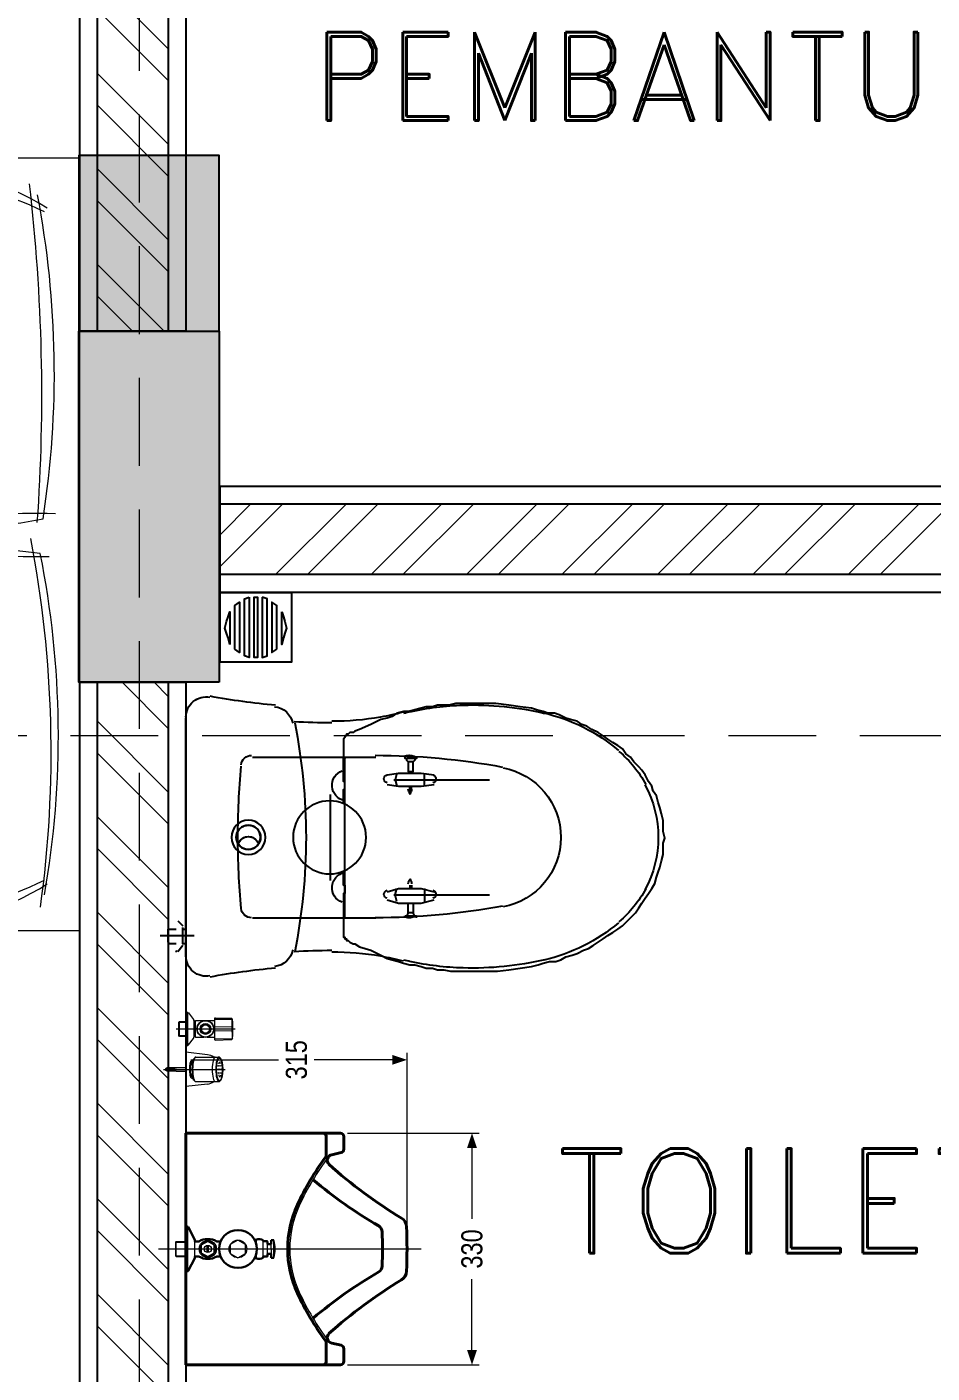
# Model space of a CAD drawing. Header units: millimetres. Extents: x 18 to 174501, y 22 to 24571.
# Drawn here: x 16050 to 17340, y 18451 to 20368 of the extents above; entities that cross this region are included whole.
import ezdxf
from ezdxf.enums import TextEntityAlignment as Align

# ---------------------------------------------------------------- set-up
doc = ezdxf.new("R2010")
doc.units = ezdxf.units.MM
doc.header["$MEASUREMENT"] = 0
doc.linetypes.add('CENTER', pattern=[50.8, 31.75, -6.35, 6.35, -6.35])
doc.linetypes.add('HIDDEN2', pattern=[0.1875, 0.125, -0.0625])
for name, color, linetype, lineweight in [('8', 8, 'Continuous', 5), ('AS', 8, 'HIDDEN2', 5), ('BODY', 7, 'Continuous', 40), ('BODY2', 7, 'Continuous', 15), ('CENTER', 9, 'CENTER', 0), ('Dimensi', 252, 'Continuous', 9), ('FITTING', 7, 'Continuous', 13), ('FITTING2', 7, 'Continuous', 30), ('FITTING3', 7, 'Continuous', 0), ('FURNITURE', 25, 'Continuous', 5), ('HATCH', 8, 'Continuous', 5), ('LT-2$0$0SANITARY', 134, 'Continuous', 9)]:
    doc.layers.add(name, color=color, linetype=linetype, lineweight=lineweight)
for name, color, linetype in [('PDF_HID', 7, 'Continuous'), ('PDF_SAN', 7, 'Continuous'), ('tampak', 7, 'Continuous'), ('WALL', 255, 'Continuous')]:
    doc.layers.add(name, color=color, linetype=linetype)
doc.styles.add('arial', font='arial.ttf', dxfattribs={"width": 0.8})
doc.styles.add('HAND', font='ROMAND.SHX', dxfattribs={"width": 0.8, "height": 250})

# ---------------------------------------------------------------- blocks, each defined once
blk = doc.blocks.new('*U68')
at = {"layer": 'HATCH'}
h = blk.add_hatch(dxfattribs=at)
h.set_pattern_fill('ANSI32', color=0, scale=10)
h.set_pattern_definition([(45, (-18919.56, -10567.46), (-67.3519, 67.3519), []), (45, (-18874.66, -10567.46), (-67.3519, 67.3519), [])])
h.paths.add_polyline_path([(-2358.3, 50), (-2358.3, -50), (-1304.1, -50), (-1304.1, 50)])
at = {"layer": 'WALL', "color": 0}
for points in [[(-2358.3, 75), (-1304.1, 75), (-1304.1, -75), (-2358.3, -75)], [(-2358.3, 50), (-1304.1, 50), (-1304.1, -50), (-2358.3, -50)]]:
    blk.add_lwpolyline(points, close=True, dxfattribs=at)
blk = doc.blocks.new('*U15')
at = {"layer": 'HATCH'}
h = blk.add_hatch(dxfattribs=at)
h.set_pattern_fill('ANSI32', color=0, scale=10)
h.set_pattern_definition([(45, (2373.68, -10567.46), (-67.3519, 67.3519), []), (45, (2418.58, -10567.46), (-67.3519, 67.3519), [])])
h.paths.add_polyline_path([(9434.4, -50), (9434.4, 50), (8196.4, 50), (8196.4, -50)])
at = {"layer": 'WALL', "color": 0}
for points in [[(8196.4, 75), (9434.4, 75), (9434.4, -75), (8196.4, -75)], [(8196.4, 50), (9434.4, 50), (9434.4, -50), (8196.4, -50)]]:
    blk.add_lwpolyline(points, close=True, dxfattribs=at)
blk = doc.blocks.new('*U16')
at = {"layer": 'HATCH'}
h = blk.add_hatch(dxfattribs=at)
h.set_pattern_fill('ANSI32', color=0, scale=10)
h.set_pattern_definition([(45, (-20295.84, -10567.46), (-67.3519, 67.3519), []), (45, (-20250.935, -10567.46), (-67.3519, 67.3519), [])])
h.paths.add_polyline_path([(-3332.9, 50), (-3332.9, -50), (-1705.8, -50), (-1705.8, 50)])
at = {"layer": 'WALL', "color": 0}
for points in [[(-3332.9, 75), (-1705.8, 75), (-1705.8, -75), (-3332.9, -75)], [(-3332.9, 50), (-1705.8, 50), (-1705.8, -50), (-3332.9, -50)]]:
    blk.add_lwpolyline(points, close=True, dxfattribs=at)
blk = doc.blocks.new('BED SINGLE')
at = {"layer": 'FURNITURE', "color": 8}
for q in [(161068.5, 3604.1), (161258.1, 3604.1)]:
    blk.add_line((161607.7, 2404.1), q, dxfattribs=at)
at = {"layer": 'FURNITURE'}
blk.add_lwpolyline([(162158.2, 2404.1), (162158.2, 3604.1), (160208.2, 3604.1, 0.414214), (160158.2, 3554.1), (160158.2, 2454.1, 0.414214), (160208.2, 2404.1)], format="xyb", close=True, dxfattribs=at)
for centre, radius, start, end in [((161899, 3198.3), 388.7, 57.51, 123.8336), ((161592.6, 3497.6), 257.6, 321.9188, 13.6704), ((161802.2, 3015.6), 538.3, 84.187, 134.4731), ((160647, 3270.5), 1471.8, 351.1312, 10.8283), ((161770.6, 3401.6), 333.8, 174.3187, 231.2722), ((161697.7, 3057), 323, 30.2878, 74.5982), ((161706.6, 3085.9), 208.2, 296.1579, 35.8329), ((161871.6, 3242.5), 107.5, 291.6793, 347.8243), ((161820.3, 2567.5), 624.8, 80.8023, 121.3458), ((162156, 3022.8), 661.1, 170.337, 206.9462), ((161913.1, 4061.8), 1035.5, 270.066, 280.4699), ((161899.1, 1497.8), 1505.1, 82.4467, 90.8464), ((160690.7, 2707.5), 1434.3, 350.0425, 11.3525), ((161749, 2761.9), 192.1, 345.6348, 68.5705), ((161765.7, 3208.8), 512.8, 243.4974, 290.6974), ((163167.1, 2742.4), 1468.9, 181.9492, 190.9649), ((161899, 2804.5), 388.7, 236.1664, 302.49)]:
    blk.add_arc(centre, radius, start, end, dxfattribs=at)
at = {"layer": 'FURNITURE', "color": 8}
for centre, radius, start, end in [((161891.8, 3089.4), 480.3, 63.8667, 110.3164), ((159282, 3236), 2817.3, 355.9699, 6.6854), ((161947.4, 2619.5), 933.6, 96.6966, 122.6196), ((161591.9, 3516.9), 248.9, 297.9999, 6.8459), ((161560.2, 3758.6), 659.5, 265.8503, 298.9544), ((161627.2, 3124.7), 248.4, 289.1658, 11.9587), ((162086.7, 2106.6), 945.5, 87.9553, 100.411), ((160358.2, 2681.6), 1755.6, 352.103, 10.8907), ((162115.9, 5897.9), 2912.9, 265.6688, 269.8937), ((150141.1, 1409.6), 11635.5, 5.06479, 6.30469), ((161891.8, 2913.5), 480.3, 249.6836, 296.1333)]:
    blk.add_arc(centre, radius, start, end, dxfattribs=at)
blk = doc.blocks.new('TREGGG')
at = {"layer": '8', "transparency": 33554687, "xscale": 0.2323068605823824, "yscale": 0.2323068605823824, "zscale": 0.2323068605823824}
blk.add_blockref('BED SINGLE', (1796008.09, 60109.47), dxfattribs=at)
blk = doc.blocks.new('LT-2$0$JETWASHER')
at = {"layer": 'LT-2$0$0SANITARY'}
for p, q in [((-5089.9, -9307.8), (-5088.5, -9306)), ((-5089.9, -9307.8), (-5084.4, -9307.8)), ((-5089.9, -9320.9), (-5089.9, -9307.8)), ((-5089.3, -9310.1), (-5085, -9310.1)), ((-5089.3, -9312.7), (-5085, -9312.7)), ((-5089.3, -9315.3), (-5085, -9315.3)), ((-5088.5, -9306), (-5085.8, -9306)), ((-5087.1, -9302.7), (-5087.1, -9390.5)), ((-5085.8, -9306), (-5084.4, -9307.8)), ((-5084.4, -9307.8), (-5084.4, -9320.9)), ((-5108, -9365.3), (-5111.7, -9334.8)), ((-5111.7, -9334.8), (-5062.6, -9334.8)), ((-5090, -9334.8), (-5090, -9320.9)), ((-5090, -9320.9), (-5089.9, -9320.9)), ((-5089.3, -9317.8), (-5085, -9317.8)), ((-5087.6, -9321.2), (-5087.6, -9318.8)), ((-5087.6, -9320.5), (-5086.6, -9320.5)), ((-5086.6, -9321.2), (-5087.6, -9321.2)), ((-5086.6, -9318.8), (-5086.6, -9321.2)), ((-5084.4, -9320.9), (-5084.3, -9320.9)), ((-5084.3, -9320.9), (-5084.3, -9334.8)), ((-5066.3, -9365.3), (-5062.6, -9334.8)), ((-5005.9, -9334.8), (-5053.2, -9334.8)), ((-5053.2, -9334.8), (-5053.2, -9336.2)), ((-5040.2, -9325.7), (-5039, -9324.5)), ((-5040.2, -9325.7), (-5018.9, -9325.7)), ((-5040.2, -9334.8), (-5040.2, -9325.7)), ((-5039, -9324.5), (-5039, -9334.8)), ((-5039, -9324.5), (-5020.1, -9324.5)), ((-5029.6, -9320.7), (-5029.6, -9405)), ((-5020.1, -9324.5), (-5020.1, -9334.8)), ((-5020.1, -9324.5), (-5018.9, -9325.7)), ((-5018.9, -9325.7), (-5018.9, -9334.8)), ((-5005.9, -9336.2), (-5005.9, -9334.8)), ((-5104.6, -9348.8), (-5104.6, -9381.8)), ((-5102.6, -9346.4), (-5102.6, -9346.7)), ((-5099.5, -9343), (-5099.5, -9344.5)), ((-5074.8, -9343), (-5074.8, -9344.5)), ((-5071.7, -9346.4), (-5071.7, -9346.7)), ((-5069.6, -9348.8), (-5069.6, -9381.8)), ((-5053, -9337.3), (-5006.1, -9337.3)), ((-5052.3, -9338.2), (-5043.1, -9345.6)), ((-5017.6, -9346.1), (-5041.5, -9346.1)), ((-5040.2, -9347.2), (-5041.4, -9348.4)), ((-5041.4, -9348.4), (-5017.7, -9348.4)), ((-5041.4, -9348.4), (-5041.4, -9360.1)), ((-5040.2, -9346.1), (-5040.2, -9347.2)), ((-5040.2, -9347.2), (-5018.9, -9347.2)), ((-5018.9, -9346.1), (-5018.9, -9347.2)), ((-5018.9, -9347.2), (-5017.7, -9348.4)), ((-5017.7, -9348.4), (-5017.7, -9360.1)), ((-5006.8, -9338.2), (-5016, -9345.6)), ((-5041.4, -9365.1), (-5041.4, -9376)), ((-5017.7, -9365.1), (-5017.7, -9376)), ((-5045.3, -9376.3), (-5044.8, -9399.6)), ((-5044.9, -9376), (-5014.2, -9376)), ((-5043.7, -9376.3), (-5043.3, -9400)), ((-5032.2, -9399.8), (-5032.6, -9376.3)), ((-5026.9, -9399.8), (-5026.5, -9376.3)), ((-5015.4, -9376.3), (-5015.8, -9400)), ((-5013.8, -9376.3), (-5014.3, -9399.6)), ((-5042.8, -9400.9), (-5043.5, -9400.8)), ((-5034.3, -9400.6), (-5042.9, -9400.6)), ((-5024.8, -9400.6), (-5016.2, -9400.6)), ((-5016.3, -9400.9), (-5015.6, -9400.8))]:
    blk.add_line(p, q, dxfattribs=at)
for points in [[(-5089.3, -9310.1), (-5088.2, -9311.3), (-5086.5, -9311.4), (-5085.3, -9310.4)], [(-5089.3, -9312.7), (-5088.2, -9313.9), (-5086.5, -9314), (-5085.3, -9313)], [(-5089.3, -9315.3), (-5088.2, -9316.4), (-5086.5, -9316.6), (-5085.3, -9315.5)], [(-5085.3, -9310.4), (-5085.2, -9310.3), (-5085.1, -9310.2), (-5085, -9310.1)], [(-5085.3, -9313), (-5085.2, -9312.9), (-5085.1, -9312.8), (-5085, -9312.7)], [(-5085.3, -9315.5), (-5085.2, -9315.5), (-5085.1, -9315.4), (-5085, -9315.3)], [(-5089.3, -9317.8), (-5088.8, -9318.3), (-5088.3, -9318.6), (-5087.6, -9318.8)], [(-5086.6, -9318.8), (-5086, -9318.6), (-5085.4, -9318.3), (-5085, -9317.8)], [(-5097.9, -9341.1), (-5099.6, -9342), (-5097.7, -9343), (-5093.2, -9343.5)], [(-5098.9, -9341.8), (-5099.3, -9342.1), (-5099.5, -9342.5), (-5099.5, -9343)], [(-5097.8, -9341.1), (-5098.2, -9341.3), (-5098.6, -9341.5), (-5098.9, -9341.8)], [(-5096.4, -9340.8), (-5098.8, -9341.5), (-5098.8, -9342.3), (-5096.4, -9343)], [(-5091.2, -9339.9), (-5094.2, -9340.1), (-5096.6, -9340.6), (-5097.8, -9341.1)], [(-5096.1, -9341.8), (-5097, -9342.2), (-5097, -9342.6), (-5096.1, -9343)], [(-5081.1, -9340.3), (-5086.2, -9339.7), (-5093.1, -9339.9), (-5096.4, -9340.8)], [(-5083.5, -9340.8), (-5088.5, -9340.4), (-5094.1, -9340.9), (-5096.1, -9341.8)], [(-5076.5, -9341.1), (-5078.8, -9340.1), (-5085.3, -9339.5), (-5091.2, -9339.9)], [(-5078.2, -9343), (-5076.2, -9342.2), (-5078.6, -9341.2), (-5083.5, -9340.8)], [(-5077.9, -9343), (-5074.5, -9342.1), (-5076, -9340.9), (-5081.1, -9340.3)], [(-5081.1, -9343.5), (-5076.6, -9343), (-5074.6, -9342), (-5076.4, -9341.2)], [(-5075.3, -9341.8), (-5075.7, -9341.5), (-5076.1, -9341.3), (-5076.5, -9341.1)], [(-5074.8, -9343), (-5074.8, -9342.5), (-5075, -9342.1), (-5075.3, -9341.8)], [(-5053.2, -9336.2), (-5053.2, -9336.9), (-5052.9, -9337.7), (-5052.3, -9338.2)], [(-5043.1, -9345.6), (-5042.7, -9345.9), (-5042.1, -9346.1), (-5041.5, -9346.1)], [(-5017.6, -9346.1), (-5017, -9346.1), (-5016.4, -9345.9), (-5016, -9345.6)], [(-5006.8, -9338.2), (-5006.2, -9337.7), (-5005.9, -9336.9), (-5005.9, -9336.2)], [(-5108, -9365.3), (-5107.6, -9368.5), (-5106.4, -9371.6), (-5104.6, -9374.4)], [(-5069.6, -9374.4), (-5067.8, -9371.6), (-5066.7, -9368.5), (-5066.3, -9365.3)], [(-5104.6, -9381.8), (-5104.6, -9382.1), (-5104.5, -9382.5), (-5104.4, -9382.8)], [(-5104.4, -9382.8), (-5103.1, -9385.5), (-5094.4, -9387.4), (-5084.9, -9387)], [(-5097.4, -9383), (-5097.8, -9383), (-5098, -9383), (-5098, -9383.1)], [(-5096.8, -9383.2), (-5096.8, -9383.1), (-5097.1, -9383), (-5097.4, -9383)], [(-5096.7, -9381.8), (-5096.7, -9381.9), (-5096.4, -9382), (-5096.1, -9382)], [(-5096, -9384.3), (-5096.4, -9384.3), (-5096.7, -9384.4), (-5096.7, -9384.5)], [(-5096.7, -9384.5), (-5096.7, -9384.6), (-5096.4, -9384.6), (-5096, -9384.6)], [(-5096.1, -9382), (-5095.7, -9382), (-5095.4, -9382), (-5095.4, -9381.9)], [(-5095.4, -9384.5), (-5095.4, -9384.4), (-5095.7, -9384.4), (-5096, -9384.3)], [(-5096, -9384.6), (-5095.7, -9384.7), (-5095.4, -9384.6), (-5095.4, -9384.5)], [(-5092.3, -9385.3), (-5092.6, -9385.3), (-5092.9, -9385.4), (-5092.9, -9385.4)], [(-5092.9, -9385.4), (-5092.9, -9385.5), (-5092.6, -9385.6), (-5092.3, -9385.6)], [(-5091.7, -9383.4), (-5091.7, -9383.3), (-5091.9, -9383.2), (-5092.3, -9383.2)], [(-5091.6, -9385.5), (-5091.6, -9385.4), (-5091.9, -9385.3), (-5092.3, -9385.3)], [(-5092.3, -9385.6), (-5091.9, -9385.6), (-5091.7, -9385.6), (-5091.6, -9385.5)], [(-5084.9, -9387), (-5077.1, -9386.7), (-5070.9, -9385), (-5069.9, -9382.8)], [(-5082.6, -9383.4), (-5082.6, -9383.3), (-5082.3, -9383.2), (-5082, -9383.2)], [(-5082.6, -9385.5), (-5082.6, -9385.4), (-5082.3, -9385.3), (-5082, -9385.3)], [(-5082, -9385.6), (-5082.3, -9385.6), (-5082.6, -9385.6), (-5082.6, -9385.5)], [(-5082, -9385.3), (-5081.6, -9385.3), (-5081.4, -9385.4), (-5081.4, -9385.4)], [(-5081.4, -9385.4), (-5081.4, -9385.5), (-5081.6, -9385.6), (-5082, -9385.6)], [(-5078.8, -9381.9), (-5078.8, -9381.8), (-5078.6, -9381.7), (-5078.2, -9381.7)], [(-5078.2, -9382), (-5078.6, -9382), (-5078.8, -9382), (-5078.8, -9381.9)], [(-5078.8, -9384.5), (-5078.8, -9384.4), (-5078.6, -9384.4), (-5078.2, -9384.3)], [(-5078.2, -9381.7), (-5077.9, -9381.6), (-5077.6, -9381.7), (-5077.6, -9381.8)], [(-5077.6, -9381.8), (-5077.6, -9381.9), (-5077.9, -9382), (-5078.2, -9382)], [(-5078.2, -9384.3), (-5077.9, -9384.3), (-5077.6, -9384.4), (-5077.6, -9384.5)], [(-5076.8, -9383.3), (-5077.2, -9383.3), (-5077.5, -9383.3), (-5077.5, -9383.2)], [(-5076.2, -9383.1), (-5076.2, -9383.2), (-5076.5, -9383.3), (-5076.8, -9383.3)], [(-5069.9, -9382.8), (-5069.7, -9382.5), (-5069.6, -9382.1), (-5069.6, -9381.8)], [(-5044.9, -9376), (-5045.1, -9376), (-5045.3, -9376.1), (-5045.3, -9376.3)], [(-5043.4, -9376), (-5043.6, -9376), (-5043.7, -9376.1), (-5043.7, -9376.3)], [(-5015.4, -9376.3), (-5015.4, -9376.1), (-5015.5, -9376), (-5015.7, -9376)], [(-5013.8, -9376.3), (-5013.8, -9376.1), (-5014, -9376), (-5014.2, -9376)], [(-5044.8, -9399.6), (-5044.8, -9400.1), (-5044.5, -9400.5), (-5044.1, -9400.6)], [(-5044.1, -9400.6), (-5043.9, -9400.7), (-5043.7, -9400.7), (-5043.5, -9400.8)], [(-5043.3, -9400), (-5043.3, -9400.6), (-5042.9, -9401), (-5042.4, -9401.1)], [(-5042.4, -9401.1), (-5033.8, -9401.9), (-5025.3, -9401.9), (-5016.7, -9401.1)], [(-5034.3, -9400.6), (-5033.5, -9400.6), (-5032.7, -9400.5), (-5031.9, -9400.5)], [(-5032.2, -9399.8), (-5032.2, -9400), (-5032.1, -9400.3), (-5031.9, -9400.5)], [(-5027.2, -9400.5), (-5028.7, -9400), (-5030.4, -9400), (-5031.9, -9400.5)], [(-5027.2, -9400.5), (-5027, -9400.3), (-5026.9, -9400), (-5026.9, -9399.8)], [(-5027.2, -9400.5), (-5026.4, -9400.5), (-5025.6, -9400.6), (-5024.8, -9400.6)], [(-5016.7, -9401.1), (-5016.2, -9401), (-5015.8, -9400.6), (-5015.8, -9400)], [(-5015.6, -9400.8), (-5015.4, -9400.7), (-5015.2, -9400.7), (-5015, -9400.6)], [(-5015, -9400.6), (-5014.6, -9400.5), (-5014.3, -9400.1), (-5014.3, -9399.6)]]:
    blk.add_open_spline(points, degree=3, dxfattribs=at)
for points, knots in [([(-5069.6, -9348.8), (-5069.6, -9346.3), (-5077.5, -9344.3), (-5087.1, -9344.3), (-5096.8, -9344.3), (-5104.6, -9346.3), (-5104.6, -9348.8)], [0, 0, 0, 0, 1, 1, 1, 2, 2, 2, 2]), ([(-5071.7, -9346.4), (-5071.7, -9344.7), (-5078.6, -9343.2), (-5087.1, -9343.2), (-5095.7, -9343.2), (-5102.6, -9344.7), (-5102.6, -9346.4)], [0, 0, 0, 0, 1, 1, 1, 2, 2, 2, 2]), ([(-5017.5, -9362.6), (-5017.5, -9355.9), (-5022.9, -9350.5), (-5029.6, -9350.5), (-5036.2, -9350.5), (-5041.6, -9355.9), (-5041.6, -9362.6), (-5041.6, -9369.3), (-5036.2, -9374.7), (-5029.6, -9374.7), (-5022.9, -9374.7), (-5017.5, -9369.3), (-5017.5, -9362.6), (-5017.5, -9362.6), (-5017.5, -9362.6), (-5017.5, -9362.6)], [0, 0, 0, 0, 1, 1, 1, 2, 2, 2, 3, 3, 3, 4, 4, 4, 5, 5, 5, 5]), ([(-5018, -9362.6), (-5018, -9356.2), (-5023.2, -9351), (-5029.6, -9351), (-5035.9, -9351), (-5041.1, -9356.2), (-5041.1, -9362.6), (-5041.1, -9369), (-5035.9, -9374.2), (-5029.6, -9374.2), (-5023.2, -9374.2), (-5018, -9369), (-5018, -9362.6), (-5018, -9362.6), (-5018, -9362.6), (-5018, -9362.6)], [0, 0, 0, 0, 1, 1, 1, 2, 2, 2, 3, 3, 3, 4, 4, 4, 5, 5, 5, 5]), ([(-5021.8, -9362.6), (-5021.8, -9358.3), (-5025.3, -9354.9), (-5029.6, -9354.9), (-5033.8, -9354.9), (-5037.3, -9358.3), (-5037.3, -9362.6), (-5037.3, -9366.9), (-5033.8, -9370.3), (-5029.6, -9370.3), (-5025.3, -9370.3), (-5021.8, -9366.9), (-5021.8, -9362.6), (-5021.8, -9362.6), (-5021.8, -9362.6), (-5021.8, -9362.6)], [0, 0, 0, 0, 1, 1, 1, 2, 2, 2, 3, 3, 3, 4, 4, 4, 5, 5, 5, 5]), ([(-5069.6, -9376.6), (-5069.6, -9374.1), (-5077.5, -9372.1), (-5087.1, -9372.1), (-5096.8, -9372.1), (-5104.6, -9374.1), (-5104.6, -9376.6)], [0, 0, 0, 0, 1, 1, 1, 2, 2, 2, 2]), ([(-5022.6, -9362.6), (-5022.6, -9358.8), (-5025.7, -9355.7), (-5029.6, -9355.7), (-5033.4, -9355.7), (-5036.5, -9358.8), (-5036.5, -9362.6), (-5036.5, -9366.4), (-5033.4, -9369.6), (-5029.6, -9369.6), (-5025.7, -9369.6), (-5022.6, -9366.4), (-5022.6, -9362.6), (-5022.6, -9362.6), (-5022.6, -9362.6), (-5022.6, -9362.6)], [0, 0, 0, 0, 1, 1, 1, 2, 2, 2, 3, 3, 3, 4, 4, 4, 5, 5, 5, 5]), ([(-5023.7, -9362.6), (-5023.7, -9359.4), (-5026.3, -9356.8), (-5029.6, -9356.8), (-5032.8, -9356.8), (-5035.4, -9359.4), (-5035.4, -9362.6), (-5035.4, -9365.8), (-5032.8, -9368.4), (-5029.6, -9368.4), (-5026.3, -9368.4), (-5023.7, -9365.8), (-5023.7, -9362.6), (-5023.7, -9362.6), (-5023.7, -9362.6), (-5023.7, -9362.6)], [0, 0, 0, 0, 1, 1, 1, 2, 2, 2, 3, 3, 3, 4, 4, 4, 5, 5, 5, 5]), ([(-5069.6, -9381.8), (-5069.6, -9379.3), (-5077.5, -9377.3), (-5087.1, -9377.3), (-5096.8, -9377.3), (-5104.6, -9379.3), (-5104.6, -9381.8)], [0, 0, 0, 0, 1, 1, 1, 2, 2, 2, 2]), ([(-5103.6, -9382.8), (-5103.6, -9385.1), (-5096.2, -9387.1), (-5087.1, -9387.1), (-5078, -9387.1), (-5070.6, -9385.1), (-5070.6, -9382.8), (-5070.6, -9380.4), (-5078, -9378.5), (-5087.1, -9378.5), (-5096.2, -9378.5), (-5103.6, -9380.4), (-5103.6, -9382.8)], [0, 0, 0, 0, 1, 1, 1, 2, 2, 2, 3, 3, 3, 4, 4, 4, 4]), ([(-5098, -9383.1), (-5098.1, -9383.2), (-5097.8, -9383.3), (-5097.4, -9383.3), (-5097.1, -9383.3), (-5096.8, -9383.3), (-5096.8, -9383.2)], [0, 0, 0, 0, 1, 1, 1, 2, 2, 2, 2]), ([(-5095.4, -9381.9), (-5095.4, -9381.8), (-5095.7, -9381.7), (-5096, -9381.7), (-5096.4, -9381.6), (-5096.7, -9381.7), (-5096.7, -9381.8)], [0, 0, 0, 0, 1, 1, 1, 2, 2, 2, 2]), ([(-5091.6, -9380.9), (-5091.6, -9380.8), (-5091.9, -9380.7), (-5092.3, -9380.7), (-5092.6, -9380.7), (-5092.9, -9380.7), (-5092.9, -9380.8)], [2, 2, 2, 2, 3, 3, 3, 4, 4, 4, 4]), ([(-5092.9, -9380.8), (-5092.9, -9380.9), (-5092.6, -9381), (-5092.3, -9381), (-5091.9, -9381), (-5091.7, -9381), (-5091.6, -9380.9)], [0, 0, 0, 0, 1, 1, 1, 2, 2, 2, 2]), ([(-5092.3, -9383.2), (-5092.6, -9383.2), (-5092.9, -9383.2), (-5092.9, -9383.3), (-5092.9, -9383.4), (-5092.6, -9383.5), (-5092.3, -9383.5), (-5091.9, -9383.5), (-5091.7, -9383.4), (-5091.7, -9383.4)], [1, 1, 1, 1, 2, 2, 2, 3, 3, 3, 4, 4, 4, 4]), ([(-5087.8, -9380.5), (-5087.8, -9380.6), (-5087.5, -9380.7), (-5087.1, -9380.7), (-5086.8, -9380.7), (-5086.5, -9380.6), (-5086.5, -9380.5), (-5086.5, -9380.4), (-5086.8, -9380.3), (-5087.1, -9380.3), (-5087.5, -9380.3), (-5087.8, -9380.4), (-5087.8, -9380.5)], [0, 0, 0, 0, 1, 1, 1, 2, 2, 2, 3, 3, 3, 4, 4, 4, 4]), ([(-5087.8, -9382), (-5087.8, -9382.1), (-5087.5, -9382.2), (-5087.1, -9382.2), (-5086.8, -9382.2), (-5086.5, -9382.1), (-5086.5, -9382), (-5086.5, -9381.9), (-5086.8, -9381.8), (-5087.1, -9381.8), (-5087.5, -9381.8), (-5087.8, -9381.9), (-5087.8, -9382)], [0, 0, 0, 0, 1, 1, 1, 2, 2, 2, 3, 3, 3, 4, 4, 4, 4]), ([(-5087.8, -9384.7), (-5087.8, -9384.8), (-5087.5, -9384.8), (-5087.1, -9384.8), (-5086.8, -9384.8), (-5086.5, -9384.8), (-5086.5, -9384.7), (-5086.5, -9384.6), (-5086.8, -9384.5), (-5087.1, -9384.5), (-5087.5, -9384.5), (-5087.8, -9384.6), (-5087.8, -9384.7)], [0, 0, 0, 0, 1, 1, 1, 2, 2, 2, 3, 3, 3, 4, 4, 4, 4]), ([(-5087.8, -9385.8), (-5087.8, -9385.9), (-5087.5, -9386), (-5087.1, -9386), (-5086.8, -9386), (-5086.5, -9385.9), (-5086.5, -9385.8), (-5086.5, -9385.7), (-5086.8, -9385.7), (-5087.1, -9385.7), (-5087.5, -9385.7), (-5087.8, -9385.7), (-5087.8, -9385.8)], [0, 0, 0, 0, 1, 1, 1, 2, 2, 2, 3, 3, 3, 4, 4, 4, 4]), ([(-5087.7, -9383.4), (-5087.7, -9383.5), (-5087.5, -9383.6), (-5087.1, -9383.6), (-5086.8, -9383.6), (-5086.5, -9383.5), (-5086.5, -9383.4), (-5086.5, -9383.3), (-5086.8, -9383.2), (-5087.1, -9383.2), (-5087.5, -9383.2), (-5087.7, -9383.3), (-5087.7, -9383.4)], [0, 0, 0, 0, 1, 1, 1, 2, 2, 2, 3, 3, 3, 4, 4, 4, 4]), ([(-5082.6, -9380.9), (-5082.6, -9380.8), (-5082.3, -9380.7), (-5082, -9380.7), (-5081.6, -9380.7), (-5081.4, -9380.7), (-5081.4, -9380.8)], [2, 2, 2, 2, 3, 3, 3, 4, 4, 4, 4]), ([(-5081.4, -9380.8), (-5081.4, -9380.9), (-5081.6, -9381), (-5082, -9381), (-5082.3, -9381), (-5082.6, -9381), (-5082.6, -9380.9)], [0, 0, 0, 0, 1, 1, 1, 2, 2, 2, 2]), ([(-5082, -9383.2), (-5081.6, -9383.2), (-5081.4, -9383.2), (-5081.4, -9383.3), (-5081.4, -9383.4), (-5081.6, -9383.5), (-5082, -9383.5), (-5082.3, -9383.5), (-5082.6, -9383.4), (-5082.6, -9383.4)], [1, 1, 1, 1, 2, 2, 2, 3, 3, 3, 4, 4, 4, 4]), ([(-5077.6, -9384.5), (-5077.6, -9384.6), (-5077.9, -9384.6), (-5078.2, -9384.6), (-5078.6, -9384.7), (-5078.8, -9384.6), (-5078.8, -9384.5)], [0, 0, 0, 0, 1, 1, 1, 2, 2, 2, 2]), ([(-5077.5, -9383.2), (-5077.5, -9383.1), (-5077.2, -9383), (-5076.8, -9383), (-5076.5, -9383), (-5076.2, -9383), (-5076.2, -9383.1)], [2, 2, 2, 2, 3, 3, 3, 4, 4, 4, 4])]:
    blk.add_open_spline(points, degree=3, knots=knots, dxfattribs=at)
blk = doc.blocks.new('p')
at = {"layer": 'Dimensi'}
blk.add_line((-3, 0), (-5, 0), dxfattribs=at)
blk.add_lwpolyline([(0, 0, 0, 2, 0), (-3, 0, 2, 2, 0)], format="xyseb", dxfattribs=at)
blk = doc.blocks.new('A$C6dab2257')
at = {"layer": 'BODY'}
for p, q in [((0.0393, 0.33), (0.2593, 0.33)), ((0.0393, 0), (0.0393, 0.33)), ((0.2393, 0.2989), (0.2393, 0.325)), ((0.2643, 0.3071), (0.2643, 0.325)), ((0.2605, 0.3022), (0.247, 0.2991)), ((0.2393, 0.0311), (0.2393, 0.005)), ((0.2605, 0.0278), (0.247, 0.0309)), ((0.2643, 0.0229), (0.2643, 0.005)), ((0.0393, 0), (0.2593, 0))]:
    blk.add_line(p, q, dxfattribs=at)
for centre, radius, start, end in [((0.2343, 0.325), 0.005, 0, 90), ((0.2593, 0.325), 0.005, 0, 90), ((0.2593, 0.3071), 0.005, 281.6593, 0), ((0.5522, 0.0645), 0.39, 143.5988, 155.2351), ((0.2343, 0.2989), 0.005, 323.5988, 0), ((0.2485, 0.2913), 0.00792, 100.7707, 227.9505), ((0.6852, 0.7755), 0.66, 227.9264, 239.1138), ((0.6457, 0.7683), 0.66, 229.8794, 239.8262), ((0.3343, 0.165), 0.15, 155.2351, 204.7649), ((0.3089, 0.1891), 0.01, 1.6069, 59.8262), ((0.3387, 0.1962), 0.015, 2.0225, 59.1138), ((-0.5457, 0.165), 0.9, 357.9775, 2.0225), ((-0.5507, 0.165), 0.87, 358.3931, 1.6069), ((0.3089, 0.1409), 0.01, 300.1738, 358.3931), ((0.6457, -0.4383), 0.66, 120.1738, 130.1206), ((0.6852, -0.4455), 0.66, 120.8862, 132.0736), ((0.3387, 0.1338), 0.015, 300.8862, 357.9775), ((0.5522, 0.2655), 0.39, 204.7649, 216.4012), ((0.2485, 0.0387), 0.00792, 132.0495, 259.2293), ((0.2343, 0.0311), 0.005, 0, 36.4012), ((0.2593, 0.0229), 0.005, 0, 78.3407), ((0.2343, 0.005), 0.005, 270, 0), ((0.2593, 0.005), 0.005, 270, 0)]:
    blk.add_arc(centre, radius, start, end, dxfattribs=at)
at = {"layer": 'BODY2'}
for centre, radius, start, end in [((0.5522, 0.0645), 0.387, 143.2462, 155.2351), ((0.3343, 0.165), 0.147, 155.2351, 204.7649), ((0.5522, 0.2655), 0.387, 204.7649, 216.7538)]:
    blk.add_arc(centre, radius, start, end, dxfattribs=at)
at = {"layer": 'CENTER'}
blk.add_line((0, 0.165), (0.3744, 0.165), dxfattribs=at)
at = {"layer": 'Dimensi'}
for p, q in [((0.3543, 0.175), (0.3543, 0.4444)), ((0.0463, 0.4344), (0.1714, 0.4344)), ((0.3473, 0.4344), (0.2221, 0.4344)), ((0.2693, 0.33), (0.4569, 0.33)), ((0.4469, 0.323), (0.4469, 0.2081)), ((0.4469, 0.007), (0.4469, 0.1219)), ((0.2693, 0), (0.4569, 0))]:
    blk.add_line(p, q, dxfattribs=at)
at = {"layer": 'FITTING'}
for p, q in [((0.0393, 0.1331), (0.0393, 0.1969)), ((0.0421, 0.1333), (0.0421, 0.1967)), ((0.0244, 0.1748), (0.0254, 0.1758)), ((0.0244, 0.1748), (0.0393, 0.1748)), ((0.0244, 0.1748), (0.0244, 0.1551)), ((0.0254, 0.1758), (0.0393, 0.1758)), ((0.0254, 0.1541), (0.0254, 0.1758)), ((0.0519, 0.1541), (0.0519, 0.1758)), ((0.1385, 0.1749), (0.139, 0.1749)), ((0.1495, 0.1541), (0.1495, 0.1759)), ((0.0244, 0.1551), (0.0254, 0.1541)), ((0.0244, 0.1551), (0.0393, 0.1551)), ((0.0254, 0.1541), (0.0393, 0.1541)), ((0.1385, 0.1551), (0.139, 0.1551)), ((0.1556, 0.1582), (0.1556, 0.1718)), ((0.1608, 0.165), (0.1608, 0.1718)), ((0.1608, 0.165), (0.1608, 0.1582))]:
    blk.add_line(p, q, dxfattribs=at)
for centre, radius in [((0.0704, 0.165), 0.0123), ((0.1134, 0.165), 0.0126)]:
    blk.add_circle(centre, radius, dxfattribs=at)
for centre, radius, start, end in [((0.0885, 0.1803), 0.0044, 270, 272.3782), ((0.1219, 0.165), 0.0445, 343.7746, 16.2254)]:
    blk.add_arc(centre, radius, start, end, dxfattribs=at)
at = {"layer": 'FITTING2'}
for p, q in [((0.0393, 0.1969), (0.0415, 0.1969)), ((0.0519, 0.1779), (0.0424, 0.1963)), ((0.0519, 0.1758), (0.0519, 0.1779)), ((0.0519, 0.1758), (0.0576, 0.1758)), ((0.0832, 0.1758), (0.0885, 0.1758)), ((0.139, 0.1734), (0.139, 0.178)), ((0.1495, 0.1759), (0.1495, 0.1775)), ((0.1495, 0.1759), (0.1546, 0.1759)), ((0.1556, 0.1718), (0.1556, 0.1749)), ((0.1608, 0.1718), (0.1608, 0.1774)), ((0.1608, 0.1774), (0.1647, 0.1774)), ((0.0519, 0.1541), (0.0551, 0.1541)), ((0.0519, 0.1541), (0.0576, 0.1541)), ((0.0519, 0.1521), (0.0519, 0.1541)), ((0.0832, 0.1541), (0.0885, 0.1541)), ((0.139, 0.152), (0.139, 0.1566)), ((0.1495, 0.1541), (0.1546, 0.1541)), ((0.1495, 0.1525), (0.1495, 0.1541)), ((0.1556, 0.1718), (0.1608, 0.1718)), ((0.1556, 0.1582), (0.1608, 0.1582)), ((0.1556, 0.1551), (0.1556, 0.1582)), ((0.1608, 0.1582), (0.1608, 0.1526)), ((0.0519, 0.1521), (0.0424, 0.1337)), ((0.1608, 0.1526), (0.1647, 0.1526)), ((0.0393, 0.1331), (0.0415, 0.1331))]:
    blk.add_line(p, q, dxfattribs=at)
blk.add_circle((0.1134, 0.165), 0.027, dxfattribs=at)
for centre, radius, start, end in [((0.0415, 0.1959), 0.001, 27.3543, 90), ((0.0704, 0.1535), 0.0257, 60.4366, 119.5634), ((0.1439, 0.1686), 0.0106, 57.9097, 117.0849), ((0.1546, 0.1749), 0.001, 0, 90), ((0.0704, 0.1765), 0.0257, 240.4366, 299.5634), ((0.1546, 0.1551), 0.001, 270, 0), ((0.1439, 0.1614), 0.0106, 242.9151, 302.0903), ((0.0415, 0.1341), 0.001, 270, 332.6457)]:
    blk.add_arc(centre, radius, start, end, dxfattribs=at)
at = {"layer": 'FITTING3'}
for p, q in [((0.0704, 0.1758), (0.061, 0.1704)), ((0.0797, 0.1704), (0.0704, 0.1758)), ((0.1134, 0.1776), (0.1025, 0.1713)), ((0.1243, 0.1713), (0.1134, 0.1776)), ((0.1647, 0.1526), (0.1647, 0.1774)), ((0.061, 0.1704), (0.061, 0.1596)), ((0.061, 0.1596), (0.0704, 0.1542)), ((0.0695, 0.1611), (0.0695, 0.1689)), ((0.0704, 0.1542), (0.0797, 0.1596)), ((0.0712, 0.1611), (0.0712, 0.1689)), ((0.0797, 0.1596), (0.0797, 0.1704)), ((0.1025, 0.1713), (0.1025, 0.1587)), ((0.1025, 0.1587), (0.1134, 0.1524)), ((0.1134, 0.1524), (0.1243, 0.1587)), ((0.1243, 0.1587), (0.1243, 0.1713))]:
    blk.add_line(p, q, dxfattribs=at)
for radius in [0.0108, 0.00517]:
    blk.add_circle((0.0704, 0.165), radius, dxfattribs=at)
for start, end in [(77.8863, 102.1137), (257.8863, 282.1137)]:
    blk.add_arc((0.0704, 0.165), 0.00398, start, end, dxfattribs=at)
at = {"layer": 'Dimensi', "xscale": 0.007000000000000001, "yscale": 0.007000000000000001, "zscale": 0.007000000000000001}
blk.add_blockref('p', (0.3543, 0.4344), dxfattribs=at)
for p, rotation in [((0.4469, 0.33), 90), ((0.4469, 0), 270)]:
    blk.add_blockref('p', p, dxfattribs=dict(at, rotation=rotation))
at = {"layer": 'Dimensi', "char_height": 0.03, "attachment_point": 5, "rotation": 90, "style": 'arial'}
for s, insert in [('\\A1;315', (0.1968, 0.4344)), ('\\A1;330', (0.4469, 0.165))]:
    blk.add_mtext(s, dxfattribs=dict(at, insert=insert))
blk = doc.blocks.new('sss12')
at = {"layer": 'PDF_SAN', "lineweight": 25}
for points in [[(238591.3, 23346.4), (238593.6, 23346.4), (238593.6, 23344.1), (238593.6, 23323.3), (238593.6, 23320.9), (238593.6, 23318.6), (238591.3, 23318.6), (238591.3, 23316.3), (238589, 23316.3), (238589, 23314), (238586.7, 23314), (238584.3, 23311.7), (238579.7, 23309.4), (238577.4, 23309.4), (238570.5, 23304.8), (238554.3, 23300.1), (238540.4, 23293.2), (238531.1, 23288.6), (238524.2, 23286.3), (238515, 23283.9), (238508, 23281.6), (238498.8, 23279.3), (238491.8, 23279.3), (238482.6, 23277), (238475.6, 23274.7), (238466.4, 23274.7), (238459.5, 23272.4), (238450.2, 23272.4), (238441, 23270.1), (238434, 23270.1), (238424.8, 23270.1), (238415.5, 23270.1), (238408.6, 23270.1), (238390.1, 23270.1), (238373.9, 23270.1), (238357.7, 23272.4), (238341.5, 23274.7), (238325.3, 23277), (238316.1, 23279.3), (238309.1, 23281.6), (238299.9, 23283.9), (238290.6, 23283.9), (238283.7, 23286.3), (238276.8, 23290.9), (238267.5, 23293.2), (238260.6, 23295.5), (238251.3, 23300.1), (238244.4, 23302.4), (238237.4, 23307.1), (238230.5, 23311.7), (238223.6, 23316.3), (238216.6, 23320.9), (238209.7, 23325.6), (238202.7, 23330.2), (238195.8, 23334.8), (238188.9, 23341.8), (238184.2, 23346.4), (238177.3, 23353.3), (238172.7, 23360.3), (238168.1, 23367.2), (238163.4, 23374.1), (238158.8, 23381.1), (238154.2, 23388), (238149.6, 23395), (238147.2, 23404.2), (238144.9, 23411.1), (238142.6, 23418.1), (238140.3, 23427.3), (238138, 23436.6), (238138, 23443.5), (238138, 23452.8), (238135.7, 23459.7), (238138, 23469), (238138, 23478.2), (238138, 23485.1), (238140.3, 23494.4), (238142.6, 23503.6), (238144.9, 23510.6), (238147.2, 23519.8), (238151.9, 23526.8), (238154.2, 23533.7), (238158.8, 23540.6), (238163.4, 23549.9), (238168.1, 23556.8), (238172.7, 23561.5), (238179.6, 23568.4), (238184.2, 23575.3), (238191.2, 23580), (238195.8, 23586.9), (238202.7, 23591.5), (238209.7, 23596.2), (238216.6, 23600.8), (238223.6, 23605.4), (238230.5, 23610), (238239.7, 23614.7), (238246.7, 23619.3), (238253.6, 23621.6), (238260.6, 23626.2), (238269.8, 23628.5), (238276.8, 23630.8), (238286, 23635.5), (238292.9, 23637.8), (238302.2, 23637.8), (238309.1, 23640.1), (238318.4, 23642.4), (238325.3, 23644.7), (238341.5, 23647), (238357.7, 23649.3), (238376.2, 23651.7), (238392.4, 23651.7), (238408.6, 23651.7), (238424.8, 23651.7), (238434, 23651.7), (238443.3, 23649.3), (238450.2, 23649.3), (238459.5, 23649.3), (238466.4, 23647), (238475.6, 23647), (238482.6, 23644.7), (238491.8, 23642.4), (238501.1, 23640.1), (238508, 23640.1), (238517.3, 23637.8), (238524.2, 23633.2), (238531.1, 23630.8), (238540.4, 23628.5), (238554.3, 23621.6), (238570.5, 23614.7), (238577.4, 23612.3), (238579.7, 23610), (238584.3, 23610), (238586.7, 23607.7), (238589, 23607.7), (238589, 23605.4), (238591.3, 23605.4), (238591.3, 23603.1), (238593.6, 23600.8), (238593.6, 23598.5), (238593.6, 23596.2)], [(238817.9, 23290.9), (238817.9, 23459.7), (238817.9, 23630.8)], [(238586.7, 23607.7), (238586.7, 23607.7)], [(238593.6, 23598.5), (238593.6, 23577.7), (238593.6, 23575.3), (238591.3, 23575.3), (238591.3, 23573), (238593.6, 23573), (238593.6, 23575.3)], [(238489.5, 23575.3), (238489.5, 23573), (238498.8, 23573), (238505.7, 23573), (238505.7, 23575.3)], [(238491.8, 23575.3), (238491.8, 23575.3)], [(238491.8, 23573), (238491.8, 23570.7), (238494.1, 23568.4), (238498.8, 23568.4), (238501.1, 23568.4), (238501.1, 23554.5), (238494.1, 23554.5), (238494.1, 23568.4)], [(238503.4, 23573), (238503.4, 23570.7), (238501.1, 23568.4)], [(238505.7, 23575.3), (238505.7, 23575.3)], [(238723.1, 23575.3), (238547.3, 23575.3)], [(238591.3, 23575.3), (238591.3, 23575.3)], [(238591.3, 23510.6), (238593.6, 23510.6), (238593.6, 23529.1), (238591.3, 23529.1), (238591.3, 23531.4), (238591.3, 23533.7), (238591.3, 23536), (238591.3, 23538.3), (238591.3, 23540.6), (238593.6, 23540.6), (238593.6, 23575.3), (238591.3, 23575.3)], [(238593.6, 23392.6), (238591.3, 23392.6), (238591.3, 23390.3), (238591.3, 23388), (238591.3, 23385.7), (238591.3, 23383.4), (238591.3, 23381.1), (238593.6, 23381.1), (238593.6, 23346.4), (238591.3, 23346.4), (238591.3, 23348.7), (238591.3, 23573)], [(238591.3, 23573), (238591.3, 23573)], [(238521.9, 23543), (238385.4, 23543)], [(238478, 23533.7), (238478, 23543), (238478, 23552.2)], [(238478, 23552.2), (238478, 23552.2)], [(238494.1, 23554.5), (238494.1, 23554.5)], [(238496.5, 23552.2), (238496.5, 23554.5)], [(238498.8, 23552.2), (238498.8, 23554.5)], [(238501.1, 23554.5), (238501.1, 23554.5)], [(238517.3, 23552.2), (238519.6, 23543), (238517.3, 23533.7)], [(238531.1, 23536), (238515, 23533.7), (238482.6, 23533.7), (238464.1, 23536)], [(238478, 23536), (238478, 23536)], [(238496.5, 23526.8), (238496.5, 23533.7)], [(238498.8, 23526.8), (238498.8, 23533.7)], [(238517.3, 23536), (238517.3, 23536)], [(238593.6, 23540.6), (238593.6, 23540.6)], [(238593.6, 23529.1), (238593.6, 23529.1)], [(238593.6, 23510.6), (238593.6, 23510.6)], [(238612.1, 23399.6), (238612.1, 23522.1)], [(238713.8, 23452.8), (238713.8, 23452.8)], [(238713.8, 23450.5), (238713.8, 23450.5)], [(238741.6, 23452.8), (238741.6, 23452.8)], [(238741.6, 23450.5), (238741.6, 23450.5)], [(238593.6, 23411.1), (238593.6, 23411.1)], [(238593.6, 23411.1), (238593.6, 23411.1)], [(238496.5, 23392.6), (238496.5, 23388)], [(238498.8, 23392.6), (238498.8, 23388)], [(238593.6, 23392.6), (238593.6, 23392.6)], [(238521.9, 23378.8), (238385.4, 23378.8)], [(238531.1, 23383.4), (238515, 23388), (238482.6, 23388), (238464.1, 23383.4)], [(238531.1, 23371.8), (238515, 23367.2), (238482.6, 23367.2), (238464.1, 23371.8)], [(238478, 23388), (238478, 23378.8), (238478, 23369.5)], [(238478, 23385.7), (238478, 23385.7)], [(238478, 23369.5), (238478, 23369.5)], [(238517.3, 23369.5), (238519.6, 23378.8), (238517.3, 23388)], [(238517.3, 23385.7), (238517.3, 23385.7)], [(238593.6, 23381.1), (238593.6, 23381.1)], [(238491.8, 23348.7), (238494.1, 23353.3), (238498.8, 23353.3), (238501.1, 23353.3), (238501.1, 23367.2), (238494.1, 23367.2), (238494.1, 23353.3)], [(238494.1, 23367.2), (238494.1, 23367.2)], [(238496.5, 23367.2), (238496.5, 23367.2)], [(238498.8, 23367.2), (238498.8, 23367.2)], [(238501.1, 23367.2), (238501.1, 23367.2)], [(238501.1, 23353.3), (238503.4, 23348.7)], [(238489.5, 23346.4), (238489.5, 23348.7), (238498.8, 23348.7), (238505.7, 23348.7), (238505.7, 23346.4)], [(238491.8, 23348.7), (238491.8, 23348.7)], [(238491.8, 23346.4), (238491.8, 23346.4)], [(238503.4, 23348.7), (238503.4, 23348.7)], [(238505.7, 23346.4), (238505.7, 23346.4)], [(238723.1, 23346.4), (238547.3, 23346.4)], [(238591.3, 23348.7), (238591.3, 23348.7)], [(238591.3, 23348.7), (238593.6, 23348.7), (238593.6, 23346.4)], [(238591.3, 23346.4), (238591.3, 23346.4)], [(238593.6, 23344.1), (238593.6, 23344.1)], [(238817.9, 23309.4), (238822.5, 23309.4), (238822.5, 23332.5)], [(238829.5, 23341.8), (238822.5, 23334.8)], [(238586.7, 23314), (238586.7, 23314)], [(238854.9, 23320.9), (238806.4, 23320.9)], [(238822.5, 23330.2), (238817.9, 23330.2)], [(238831.8, 23309.4), (238841, 23309.4), (238843.4, 23311.7), (238843.4, 23330.2), (238841, 23330.2), (238831.8, 23330.2)], [(238822.5, 23307.1), (238829.5, 23297.8)]]:
    blk.add_lwpolyline(points, dxfattribs=at)
for points in [[(238498.7, 23639.8, 0.047496), (238423, 23649.2, 0.064689), (238306.5, 23637.5)], [(238508.5, 23639, 0.020632), (238540.6, 23632.1, 0.043768), (238610.1, 23626.2)], [(238507.2, 23576.5, 0.076322), (238499.9, 23577.7, 0.076322), (238492.6, 23576.5)], [(238724.3, 23346.4, 0.38744), (238739.2, 23359.5, 0.023085), (238743.9, 23460.9, 0.023085), (238739.2, 23562.2)], [(238366, 23559.8, 0.361622), (238283.7, 23460.9, 0.361622), (238366, 23361.9)], [(238531.2, 23538.5, 0.811749), (238531.1, 23549.9), (238515, 23552.2), (238482.6, 23552.2), (238464.1, 23549.9)], [(238496.5, 23529.3, 0.120256), (238498.6, 23522.5, 0.120256), (238501.1, 23529.3)], [(238501.1, 23394.7, 0.120256), (238498.6, 23401.5, 0.120256), (238496.5, 23394.7)], [(238492.6, 23347.5, 0.076325), (238499.9, 23346.4, 0.076325), (238507.2, 23347.5)], [(238610.1, 23297.8, 0.043768), (238540.6, 23292, 0.020632), (238508.5, 23285)], [(238306.5, 23286.6, 0.064689), (238423, 23274.9, 0.047496), (238498.7, 23284.2)]]:
    blk.add_lwpolyline(points, format="xyb", dxfattribs=at)
blk.add_lwpolyline([(238591.3, 23411.1), (238593.6, 23411.1), (238593.6, 23392.6), (238593.6, 23411.1)], close=True, dxfattribs=at)
for centre, radius in [((238613.2, 23460.9), 52), ((238728.9, 23460.9), 24.3), ((238728.9, 23460.9), 17.3)]:
    blk.add_circle(centre, radius, dxfattribs=at)
for centre, radius, start, end in [((238597.1, 24677.1), 1032.3, 275.1847, 280.3936), ((238789, 23632), 28.9, 0.0002, 100.3947), ((238365.8, 23389.2), 255.5, 103.1288, 130.0509), ((238435.4, 23360.1), 286.9, 75.4537, 77.4492), ((238694.2, 23618.1), 28.9, 95.1842, 169.6131), ((238606.3, 24657.4), 1033.5, 270.2158, 273.196), ((239475.9, 23460.9), 829.1, 168.6587, 191.3413), ((238305.7, 23458.5), 163, 130.0507, 151.457), ((238548.5, 22577.4), 1000.3, 90.0002, 100.4752), ((238724.3, 23562.6), 15, 5.288, 90.0013), ((238467.5, 23544.1), 5.78, 101.8641, 258.1359), ((238587.8, 23534.9), 22, 281.4679, 70.0535), ((238301, 23460.9), 156.1, 151.4569, 208.5431), ((238728.9, 23460.9), 17.3, 329.4679, 210.5321), ((238728.9, 23447), 15, 22.4071, 157.5929), ((238728.9, 23460.9), 17.3, 216.6854, 323.3146), ((238728.9, 23447), 15, 25.9968, 154.0032), ((238587.8, 23389.2), 22, 289.9465, 78.5321), ((238305.7, 23465.5), 163, 208.543, 229.9493), ((238467.5, 23379.9), 5.78, 101.8641, 258.1359), ((238530, 23379.9), 5.78, 281.8641, 78.1359), ((238548.5, 24346.7), 1000.3, 259.5248, 269.9998), ((238365.8, 23534.9), 255.5, 229.9491, 256.8712), ((238606.3, 22266.6), 1033.5, 86.804, 89.7842), ((238694.2, 23305.9), 28.9, 190.3869, 264.8158), ((238833, 23301.3), 3.47, 218.9998, 269.9917), ((238435.4, 23563.9), 286.9, 282.5508, 284.5463), ((238597.1, 22247), 1032.3, 79.6064, 84.8153), ((238789, 23292), 28.9, 259.6053, 359.9998)]:
    blk.add_arc(centre, radius, start, end, dxfattribs=at)
blk = doc.blocks.new('nnnn')
at = {"layer": 'PDF_HID', "lineweight": 25}
for points in [[(245405.4, -10673.7), (245507.1, -10673.7), (245507.1, -10773.1), (245405.4, -10773.1)], [(245426.2, -10754.6), (245426.2, -10692.2), (245433.1, -10687.6), (245433.1, -10759.3)], [(245447, -10680.6), (245447, -10766.2), (245440.1, -10763.9), (245440.1, -10682.9)], [(245456.2, -10766.2), (245453.9, -10766.2), (245453.9, -10680.6), (245456.2, -10680.6), (245458.6, -10680.6), (245458.6, -10766.2)], [(245465.5, -10680.6), (245465.5, -10766.2), (245472.4, -10763.9), (245472.4, -10682.9)], [(245486.3, -10754.6), (245486.3, -10692.2), (245479.4, -10687.6), (245479.4, -10759.3)], [(245419.2, -10747.7), (245416.9, -10738.4), (245414.6, -10731.5), (245412.3, -10724.6), (245414.6, -10715.3), (245416.9, -10708.4), (245419.2, -10701.4)], [(245493.2, -10701.4), (245495.6, -10708.4), (245497.9, -10715.3), (245500.2, -10724.6), (245497.9, -10731.5), (245495.6, -10738.4), (245493.2, -10747.7)]]:
    blk.add_lwpolyline(points, close=True, dxfattribs=at)
blk = doc.blocks.new('KOLOM')
at = {"layer": 'tampak', "transparency": 33554687}
h = blk.add_hatch(color=5, dxfattribs=at)
h.dxf.hatch_style = 1
h.paths.add_polyline_path([(1768833.5, 62259.8), (1768757.8, 62259.8), (1768757.8, 62108.4), (1768833.5, 62108.3)])
h.paths.add_polyline_path([(1768833.5, 62108.3), (1768757.8, 62108.4), (1768757.8, 62009.8), (1768833.5, 62009.8)])
h.paths.add_polyline_path([(1769507.8, 62259.8), (1769259.3, 62259.8), (1769257.8, 62259.8), (1769257.8, 62009.8), (1769507.8, 62009.8)])
h.paths.add_polyline_path([(1771734.3, 62108.3), (1771484.3, 62108.3), (1771484.3, 62058.3), (1771734.3, 62058.3)])
h.paths.add_polyline_path([(1771734.3, 62258.3), (1771484.3, 62258.3), (1771484.3, 62234.5), (1771734.3, 62234.5)])
h.paths.add_polyline_path([(1771734.3, 62234.5), (1771484.3, 62234.5), (1771484.3, 62133.6), (1771734.3, 62133.6)])
h.paths.add_polyline_path([(1772484.3, 62258.3), (1772234.3, 62258.3), (1772234.3, 62058.3), (1772484.3, 62058.3)])
h.paths.add_polyline_path([(1774744.3, 62258.3), (1774494.3, 62258.3), (1774494.3, 62058.3), (1774744.3, 62058.3)])
h.paths.add_polyline_path([(1776770.7, 62258.3), (1776522.2, 62258.3), (1776522.2, 62108.3), (1776520.7, 62108.3), (1776520.7, 61658.3), (1776770.7, 61658.3)])
h.paths.add_polyline_path([(1776770.7, 59416.9), (1776520.7, 59416.9), (1776520.7, 58816.9), (1776770.7, 58816.9)])
h.paths.add_polyline_path([(1776770.7, 58203.2), (1776520.7, 58203.2), (1776520.7, 57603.2), (1776770.7, 57603.2)])
h.paths.add_polyline_path([(1776770.7, 55848.3), (1776520.7, 55848.3), (1776520.7, 55248.3), (1776770.7, 55248.3)])
h.paths.add_polyline_path([(1775119.3, 60259.8), (1774919.3, 60259.8), (1774919.3, 60009.8), (1775119.3, 60009.8)])
h.paths.add_polyline_path([(1775070.7, 58416.9), (1774870.7, 58416.9), (1774870.7, 58166.9), (1775070.7, 58166.9)])
h.paths.add_polyline_path([(1772082.1, 60259.8), (1771882.1, 60259.8), (1771882.1, 60009.8), (1772082.1, 60009.8)])
h.paths.add_polyline_path([(1771559.3, 57866.9), (1771309.3, 57866.9), (1771309.3, 57666.9), (1771559.3, 57666.9)])
h.paths.add_polyline_path([(1768909.3, 60259.8), (1768732.1, 60259.8), (1768732.1, 60009.8), (1768909.3, 60009.8)])
h.paths.add_polyline_path([(1767157.8, 60259.8), (1767004.9, 60259.8), (1767004.9, 60009.8), (1767157.8, 60009.8)])
h.paths.add_polyline_path([(1767156.4, 55849.1), (1767004.9, 55849.1), (1767004.9, 55599.1), (1767156.4, 55599.1)])
h.paths.add_polyline_path([(1771969.3, 53294.5), (1771894.3, 53294.5), (1771894.3, 52694.8), (1772244.3, 52694.8), (1772244.3, 53294.5), (1772169.3, 53294.5), (1772169.3, 52794.8), (1771969.3, 52794.8)])
h.paths.add_polyline_path([(1775078.3, 52794.8), (1774878.3, 52794.8), (1774878.3, 52544.8), (1775078.3, 52544.8)])
h.paths.add_polyline_path([(1767157.8, 53544.8), (1767004.9, 53544.8), (1767004.9, 53294.8), (1767157.8, 53294.8)])
h.paths.add_polyline_path([(1767156.4, 50006.9), (1767004.9, 50006.9), (1767004.9, 49756.9), (1767156.4, 49756.9)])
h.paths.add_polyline_path([(1772120.7, 50006.9), (1771970.7, 50006.9), (1771970.7, 49756.9), (1772120.7, 49756.9)])
h.paths.add_polyline_path([(1775070.7, 50006.9), (1774920.7, 50006.9), (1774920.7, 49756.9), (1775070.7, 49756.9)])
h = blk.add_hatch(color=256, dxfattribs=at)
h.dxf.hatch_style = 1
h.paths.add_polyline_path([(1775119.3, 60009.8), (1774919.3, 60009.8), (1774919.3, 59509.8), (1775119.3, 59509.8)])
for points in [[(1774919.3, 60009.8), (1775119.3, 60009.8), (1775119.3, 60259.8), (1774919.3, 60259.8), (1774919.3, 60009.8)], [(1775119.3, 59509.8), (1774919.3, 59509.8), (1774919.3, 60009.8), (1775119.3, 60009.8), (1775119.3, 59509.8)]]:
    blk.add_lwpolyline(points)
blk = doc.blocks.new('GRID')
at = {"layer": 'AS', "ltscale": 1000}
for p, q in [((1824646.7, 42943.3), (1824646.7, 63784.8)), ((1814236, 59434.1), (1830263, 59434.1))]:
    blk.add_line(p, q, dxfattribs=at)

msp = doc.modelspace()

# ---------------------------------------------------------------- block references
for name, p in [('GRID', (-1808436.2, -40075.3)), ('KOLOM', (-1758795.4, -40075.3)), ('nnnn', (-229080, 30236.2))]:
    msp.add_blockref(name, p)
at = {"xscale": 1.009725849341427, "yscale": 1.009725849341427, "zscale": 1.009725849341427}
for name, p, rotation in [('*U68', (16201.1, 18617.7), 270), ('*U15', (25851.5, 19638.3), 180), ('*U16', (16201.1, 16069.2), 270)]:
    msp.add_blockref(name, p, dxfattribs=dict(at, rotation=rotation))
for name, p, xscale, yscale, zscale in [('TREGGG', (-7219442.3, -220310.6), 3.945930242303777, 3.945930242303777, 3.945930242303777), ('A$C6dab2257', (16237.5, 18462.5), 1000.000000000051, 1000.000000000051, 1000.000000000051)]:
    msp.add_blockref(name, p, dxfattribs=dict(xscale=xscale, yscale=yscale, zscale=zscale))
at = {"xscale": -1}
msp.add_blockref('sss12', (255094.7, -4247.2), dxfattribs=at)
at = {"layer": 'LT-2$0$0SANITARY', "rotation": 90}
msp.add_blockref('LT-2$0$JETWASHER', (6942, 23970.4), dxfattribs=at)

# ---------------------------------------------------------------- texts
at = {"color": 4, "style": 'HAND'}
for tag, height, p in [('PEMBANTU', 125.937, (16898.7, 20297.4)), ('TOILET', 149.014, (17123.3, 18696))]:
    msp.add_attdef(tag, text='%%UDENAH LANTAI DASAR', height=height, rotation=0, dxfattribs=at).set_placement(p, align=Align.MIDDLE)

doc.saveas('drawing.dxf')
